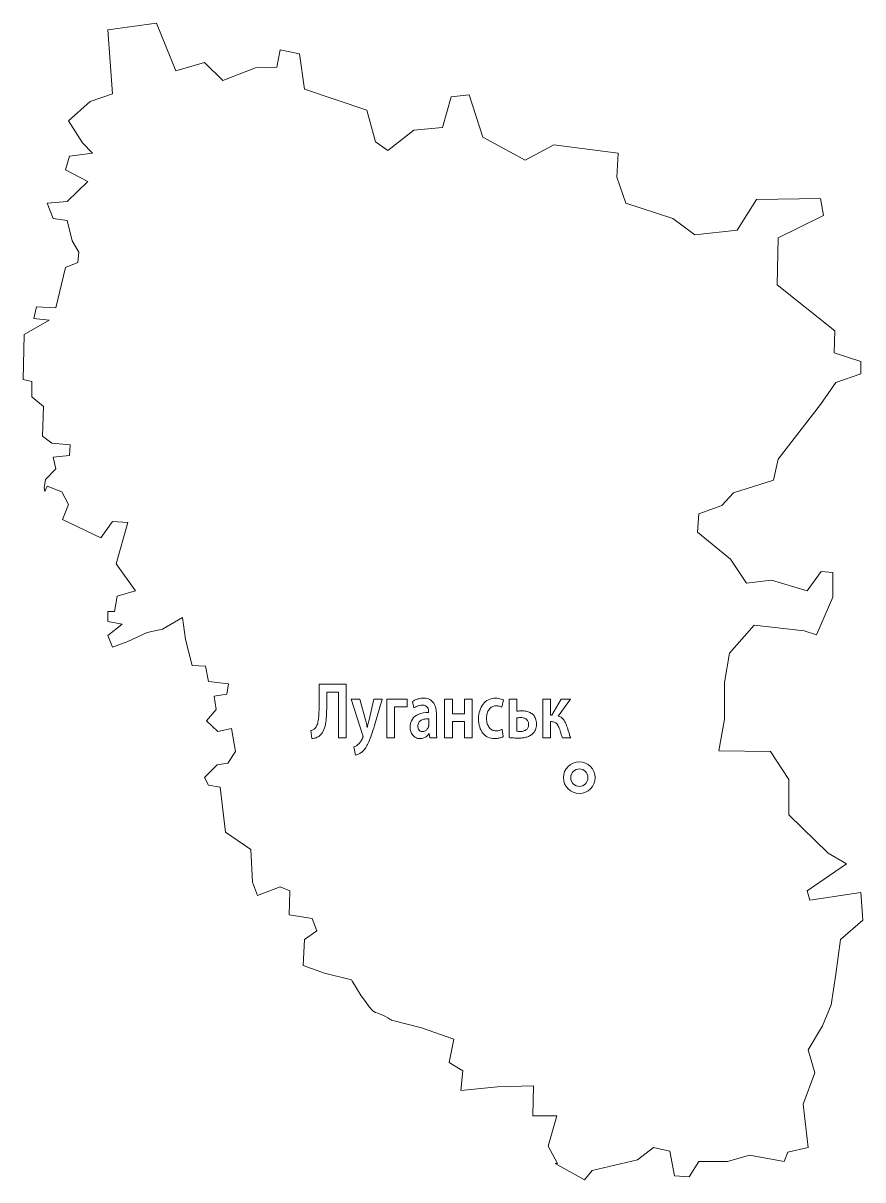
# Model space of a CAD drawing. Header units: millimetres. Extents: x -411 to 410, y -37 to 395.
# Drawn here: x 211.4 to 270.2, y 178.7 to 259.8 of the extents above; entities that cross this region are included whole.
import ezdxf

# ---------------------------------------------------------------- set-up
doc = ezdxf.new("R2010")
doc.units = ezdxf.units.MM
doc.header["$MEASUREMENT"] = 0
doc.layers.add('layer 1', color=7, linetype='Continuous')

msp = doc.modelspace()

# ---------------------------------------------------------------- linework, layer by layer
at = {"layer": 'layer 1', "color": 9, "lineweight": 20}
msp.add_open_spline([(214.5352, 252.9601), (214.5352, 252.9601), (215.5322, 251.427), (215.5322, 251.427), (215.5322, 251.427), (215.5322, 251.427), (216.2216, 250.686), (216.2216, 250.686), (216.2216, 250.686), (216.2216, 250.686), (214.612, 250.4813), (214.612, 250.4813), (214.612, 250.4813), (214.612, 250.4813), (214.3312, 249.5355), (214.3312, 249.5355), (214.3312, 249.5355), (214.3312, 249.5355), (215.8898, 248.719), (215.8898, 248.719), (215.8898, 248.719), (215.8898, 248.719), (214.4587, 247.3134), (214.4587, 247.3134), (214.4587, 247.3134), (214.4587, 247.3134), (213.0545, 247.1854), (213.0545, 247.1854), (213.0545, 247.1854), (213.0545, 247.1854), (213.4627, 246.1123), (213.4627, 246.1123), (213.4627, 246.1123), (213.4627, 246.1123), (214.4587, 245.9848), (214.4587, 245.9848), (214.4587, 245.9848), (214.4587, 245.9848), (214.7901, 244.5537), (214.7901, 244.5537), (214.7901, 244.5537), (214.7901, 244.5537), (215.2776, 243.7622), (215.2776, 243.7622), (215.2776, 243.7622), (215.2776, 243.7622), (215.2001, 243.0219), (215.2001, 243.0219), (215.2001, 243.0219), (215.2001, 243.0219), (214.3312, 242.6889), (214.3312, 242.6889), (214.3312, 242.6889), (214.3312, 242.6889), (213.667, 239.853), (213.667, 239.853), (213.667, 239.853), (213.667, 239.853), (212.3141, 239.9294), (212.3141, 239.9294), (212.3141, 239.9294), (212.3141, 239.9294), (212.1095, 239.1122), (212.1095, 239.1122), (212.1095, 239.1122), (212.1095, 239.1122), (213.1816, 238.9843), (213.1816, 238.9843), (213.1816, 238.9843), (213.1816, 238.9843), (211.4439, 237.9879), (211.4439, 237.9879), (211.4439, 237.9879), (211.4439, 237.9879), (211.3674, 234.8201), (211.3674, 234.8201), (211.3674, 234.8201), (211.3674, 234.8201), (211.9803, 234.6921), (211.9803, 234.6921), (211.9803, 234.6921), (211.9803, 234.6921), (211.9803, 233.6195), (211.9803, 233.6195), (211.9803, 233.6195), (211.9803, 233.6195), (212.7988, 232.9296), (212.7988, 232.9296), (212.7988, 232.9296), (212.7988, 232.9296), (212.7213, 230.8605), (212.7213, 230.8605), (212.7213, 230.8605), (212.7213, 230.8605), (213.3859, 230.3746), (213.3859, 230.3746), (213.3859, 230.3746), (213.3859, 230.3746), (214.663, 230.2462), (214.663, 230.2462), (214.663, 230.2462), (214.663, 230.2462), (214.612, 229.5066), (214.612, 229.5066), (214.612, 229.5066), (214.612, 229.5066), (213.4627, 229.3782), (213.4627, 229.3782), (213.4627, 229.3782), (213.4627, 229.3782), (213.667, 228.5605), (213.667, 228.5605), (213.667, 228.5605), (213.667, 228.5605), (212.9266, 227.8195), (212.9266, 227.8195), (212.9266, 227.8195), (212.9266, 227.8195), (212.8491, 227.2321), (212.8491, 227.2321), (212.8491, 227.2321), (212.8491, 227.2321), (212.875, 226.977), (212.875, 226.977), (212.875, 226.977), (212.875, 226.977), (213.0545, 227.3601), (213.0545, 227.3601), (213.0545, 227.3601), (213.0545, 227.3601), (214.0763, 226.9515), (214.0763, 226.9515), (214.0763, 226.9515), (214.0763, 226.9515), (214.5352, 226.0827), (214.5352, 226.0827), (214.5352, 226.0827), (214.5352, 226.0827), (214.1259, 225.0098), (214.1259, 225.0098), (214.1259, 225.0098), (214.1259, 225.0098), (216.8086, 223.7315), (216.8086, 223.7315), (216.8086, 223.7315), (216.8086, 223.7315), (217.6275, 224.8819), (217.6275, 224.8819), (217.6275, 224.8819), (217.6275, 224.8819), (218.7, 224.8054), (218.7, 224.8054), (218.7, 224.8054), (218.7, 224.8054), (217.8824, 221.9187), (217.8824, 221.9187), (217.8824, 221.9187), (217.8824, 221.9187), (219.237, 220.027), (219.237, 220.027), (219.237, 220.027), (219.237, 220.027), (217.9599, 219.6439), (217.9599, 219.6439), (217.9599, 219.6439), (217.9599, 219.6439), (217.7546, 218.5708), (217.7546, 218.5708), (217.7546, 218.5708), (217.7546, 218.5708), (217.294, 218.5708), (217.294, 218.5708), (217.294, 218.5708), (217.294, 218.5708), (217.294, 217.8809), (217.294, 217.8809), (217.294, 217.8809), (217.294, 217.8809), (218.2914, 217.6771), (218.2914, 217.6771), (218.2914, 217.6771), (218.2914, 217.6771), (217.294, 216.8853), (217.294, 216.8853), (217.294, 216.8853), (217.294, 216.8853), (217.6275, 216.0674), (217.6275, 216.0674), (217.6275, 216.0674), (217.6275, 216.0674), (218.7, 216.4762), (218.7, 216.4762), (218.7, 216.4762), (218.7, 216.4762), (220.0532, 217.0896), (220.0532, 217.0896), (220.0532, 217.0896), (220.0532, 217.0896), (221.126, 217.345), (221.126, 217.345), (221.126, 217.345), (221.126, 217.345), (222.5326, 218.1627), (222.5326, 218.1627), (222.5326, 218.1627), (222.5326, 218.1627), (222.7366, 216.6038), (222.7366, 216.6038), (222.7366, 216.6038), (222.7366, 216.6038), (223.1961, 214.7898), (223.1961, 214.7898), (223.1961, 214.7898), (223.1961, 214.7898), (224.1422, 214.7392), (224.1422, 214.7392), (224.1422, 214.7392), (224.1422, 214.7392), (224.3461, 213.6657), (224.3461, 213.6657), (224.3461, 213.6657), (224.3461, 213.6657), (225.7507, 213.5127), (225.7507, 213.5127), (225.7507, 213.5127), (225.7507, 213.5127), (225.6232, 212.7712), (225.6232, 212.7712), (225.6232, 212.7712), (225.6232, 212.7712), (224.7554, 212.6433), (224.7554, 212.6433), (224.7554, 212.6433), (224.7554, 212.6433), (224.8832, 211.6989), (224.8832, 211.6989), (224.8832, 211.6989), (224.8832, 211.6989), (224.22, 210.9061), (224.22, 210.9061), (224.22, 210.9061), (224.22, 210.9061), (225.0124, 210.1656), (225.0124, 210.1656), (225.0124, 210.1656), (225.0124, 210.1656), (225.9553, 210.3699), (225.9553, 210.3699), (225.9553, 210.3699), (225.9553, 210.3699), (226.2368, 208.7607), (226.2368, 208.7607), (226.2368, 208.7607), (226.2368, 208.7607), (225.7004, 207.943), (225.7004, 207.943), (225.7004, 207.943), (225.7004, 207.943), (224.959, 207.8152), (224.959, 207.8152), (224.959, 207.8152), (224.959, 207.8152), (224.0654, 206.9469), (224.0654, 206.9469), (224.0654, 206.9469), (224.0654, 206.9469), (224.3461, 206.4105), (224.3461, 206.4105), (224.3461, 206.4105), (224.3461, 206.4105), (225.1643, 206.2565), (225.1643, 206.2565), (225.1643, 206.2565), (225.1643, 206.2565), (225.5467, 203.1144), (225.5467, 203.1144), (225.5467, 203.1144), (225.5467, 203.1144), (227.3093, 201.8879), (227.3093, 201.8879), (227.3093, 201.8879), (227.3093, 201.8879), (227.4381, 199.6147), (227.4381, 199.6147), (227.4381, 199.6147), (227.4381, 199.6147), (227.7702, 198.6692), (227.7702, 198.6692), (227.7702, 198.6692), (227.7702, 198.6692), (229.3791, 199.2824), (229.3791, 199.2824), (229.3791, 199.2824), (229.3791, 199.2824), (230.0426, 198.9999), (230.0426, 198.9999), (230.0426, 198.9999), (230.0426, 198.9999), (229.9926, 197.3151), (229.9926, 197.3151), (229.9926, 197.3151), (229.9926, 197.3151), (231.6015, 197.0593), (231.6015, 197.0593), (231.6015, 197.0593), (231.6015, 197.0593), (231.9336, 196.1908), (231.9336, 196.1908), (231.9336, 196.1908), (231.9336, 196.1908), (231.0654, 195.5768), (231.0654, 195.5768), (231.0654, 195.5768), (231.0654, 195.5768), (230.9886, 193.764), (230.9886, 193.764), (230.9886, 193.764), (230.9886, 193.764), (232.47, 193.2264), (232.47, 193.2264), (232.47, 193.2264), (232.47, 193.2264), (234.3621, 192.7662), (234.3621, 192.7662), (234.3621, 192.7662), (234.3621, 192.7662), (235.6381, 190.5448), (236.0481, 190.4683), (236.0481, 190.4683), (236.4301, 190.4163), (237.1715, 189.9314), (237.1715, 189.9314), (237.1715, 189.9314), (237.1715, 189.9314), (239.2661, 189.395), (239.2661, 189.395), (239.2661, 189.395), (239.2661, 189.395), (241.5406, 188.603), (241.5406, 188.603), (241.5406, 188.603), (241.5406, 188.603), (241.2088, 186.9676), (241.2088, 186.9676), (241.2088, 186.9676), (241.2088, 186.9676), (242.1535, 186.3792), (242.1535, 186.3792), (242.1535, 186.3792), (242.1535, 186.3792), (242.0267, 185.0008), (242.0267, 185.0008), (242.0267, 185.0008), (242.0267, 185.0008), (244.5798, 185.2558), (244.5798, 185.2558), (244.5798, 185.2558), (244.5798, 185.2558), (247.1106, 185.3326), (247.1106, 185.3326), (247.1106, 185.3326), (247.1106, 185.3326), (247.0579, 183.2377), (247.0579, 183.2377), (247.0579, 183.2377), (247.0579, 183.2377), (248.7446, 183.2377), (248.7446, 183.2377), (248.7446, 183.2377), (248.7446, 183.2377), (248.1314, 181.0914), (248.1314, 181.0914), (248.1314, 181.0914), (248.1314, 181.0914), (248.7963, 179.8907), (248.7963, 179.8907), (248.7963, 179.8907), (248.7963, 179.8907), (248.6186, 179.8907), (248.6186, 179.8907), (248.6186, 179.8907), (248.6186, 179.8907), (248.9999, 179.6861), (248.9999, 179.6861), (248.9999, 179.6861), (248.9999, 179.6861), (250.688, 178.7397), (250.688, 178.7397), (250.688, 178.7397), (250.688, 178.7397), (251.2234, 179.406), (251.2234, 179.406), (251.2234, 179.406), (251.2234, 179.406), (254.3922, 180.1467), (254.3922, 180.1467), (254.3922, 180.1467), (254.3922, 180.1467), (255.5156, 181.0149), (255.5156, 181.0149), (255.5156, 181.0149), (255.5156, 181.0149), (256.6649, 180.7589), (256.6649, 180.7589), (256.6649, 180.7589), (256.6649, 180.7589), (256.998, 179.0215), (256.998, 179.0215), (256.998, 179.0215), (256.998, 179.0215), (258.0192, 178.9454), (258.0192, 178.9454), (258.0192, 178.9454), (258.0192, 178.9454), (258.6834, 180.0182), (258.6834, 180.0182), (258.6834, 180.0182), (258.6834, 180.0182), (260.7022, 180.0182), (260.7022, 180.0182), (260.7022, 180.0182), (260.7022, 180.0182), (262.2359, 180.4775), (262.2359, 180.4775), (262.2359, 180.4775), (262.2359, 180.4775), (264.6616, 180.0182), (264.6616, 180.0182), (264.6616, 180.0182), (264.6616, 180.0182), (264.9183, 180.6824), (264.9183, 180.6824), (264.9183, 180.6824), (264.9183, 180.6824), (266.3484, 181.0149), (266.3484, 181.0149), (266.3484, 181.0149), (266.3484, 181.0149), (265.9904, 184.0552), (265.9904, 184.0552), (265.9904, 184.0552), (265.9904, 184.0552), (266.8097, 186.2514), (266.8097, 186.2514), (266.8097, 186.2514), (266.8097, 186.2514), (266.3484, 187.8626), (266.3484, 187.8626), (266.3484, 187.8626), (266.3484, 187.8626), (267.3447, 189.5231), (267.3447, 189.5231), (267.3447, 189.5231), (267.3447, 189.5231), (267.9579, 191.0038), (267.9579, 191.0038), (267.9579, 191.0038), (267.9579, 191.0038), (268.29, 193.1503), (268.29, 193.1503), (268.29, 193.1503), (268.29, 193.1503), (268.6208, 195.5768), (268.6208, 195.5768), (268.6208, 195.5768), (268.6208, 195.5768), (270.1807, 196.9316), (270.1807, 196.9316), (270.1807, 196.9316), (270.1807, 196.9316), (270.0278, 198.8731), (270.0278, 198.8731), (270.0278, 198.8731), (270.0278, 198.8731), (266.4765, 198.3366), (266.4765, 198.3366), (266.4765, 198.3366), (266.4765, 198.3366), (266.2716, 198.9999), (266.2716, 198.9999), (266.2716, 198.9999), (266.2716, 198.9999), (269.0311, 200.8913), (269.0311, 200.8913), (269.0311, 200.8913), (269.0311, 200.8913), (267.7533, 201.6323), (267.7533, 201.6323), (267.7533, 201.6323), (267.7533, 201.6323), (264.9938, 204.315), (264.9938, 204.315), (264.9938, 204.315), (264.9938, 204.315), (264.9938, 206.7932), (264.9938, 206.7932), (264.9938, 206.7932), (264.9938, 206.7932), (263.7167, 208.7607), (263.7167, 208.7607), (263.7167, 208.7607), (263.7167, 208.7607), (260.0897, 208.8122), (260.0897, 208.8122), (260.0897, 208.8122), (260.0897, 208.8122), (260.4979, 211.0339), (260.4979, 211.0339), (260.4979, 211.0339), (260.4979, 211.0339), (260.4979, 213.5892), (260.4979, 213.5892), (260.4979, 213.5892), (260.4979, 213.5892), (260.83, 215.6585), (260.83, 215.6585), (260.83, 215.6585), (260.83, 215.6585), (262.567, 217.6258), (262.567, 217.6258), (262.567, 217.6258), (262.567, 217.6258), (266.0676, 217.2174), (266.0676, 217.2174), (266.0676, 217.2174), (266.0676, 217.2174), (266.9358, 216.9363), (266.9358, 216.9363), (266.9358, 216.9363), (266.9358, 216.9363), (268.0847, 219.5678), (268.0847, 219.5678), (268.0847, 219.5678), (268.0847, 219.5678), (268.0847, 221.305), (268.0847, 221.305), (268.0847, 221.305), (268.0847, 221.305), (267.2679, 221.3811), (267.2679, 221.3811), (267.2679, 221.3811), (267.2679, 221.3811), (266.2716, 220.027), (266.2716, 220.027), (266.2716, 220.027), (266.2716, 220.027), (263.7928, 220.7682), (263.7928, 220.7682), (263.7928, 220.7682), (263.7928, 220.7682), (262.03, 220.5636), (262.03, 220.5636), (262.03, 220.5636), (262.03, 220.5636), (260.9055, 222.2502), (260.9055, 222.2502), (260.9055, 222.2502), (260.9055, 222.2502), (258.6066, 224.1403), (258.6066, 224.1403), (258.6066, 224.1403), (258.6066, 224.1403), (258.6834, 225.4179), (258.6834, 225.4179), (258.6834, 225.4179), (258.6834, 225.4179), (260.2936, 226.0064), (260.2936, 226.0064), (260.2936, 226.0064), (260.2936, 226.0064), (261.1118, 226.9), (261.1118, 226.9), (261.1118, 226.9), (261.1118, 226.9), (263.9199, 227.769), (263.9199, 227.769), (263.9199, 227.769), (263.9199, 227.769), (264.2513, 229.2509), (264.2513, 229.2509), (264.2513, 229.2509), (264.2513, 229.2509), (267.2176, 233.0831), (267.2176, 233.0831), (267.2176, 233.0831), (267.2176, 233.0831), (268.29, 234.6157), (268.29, 234.6157), (268.29, 234.6157), (268.29, 234.6157), (270.0278, 235.2289), (270.0278, 235.2289), (270.0278, 235.2289), (270.0278, 235.2289), (270.0278, 236.0972), (270.0278, 236.0972), (270.0278, 236.0972), (270.0278, 236.0972), (268.1612, 236.7108), (268.1612, 236.7108), (268.1612, 236.7108), (268.1612, 236.7108), (268.2132, 238.2438), (268.2132, 238.2438), (268.2132, 238.2438), (268.2132, 238.2438), (264.1766, 241.4628), (264.1766, 241.4628), (264.1766, 241.4628), (264.1766, 241.4628), (264.2513, 244.759), (264.2513, 244.759), (264.2513, 244.759), (264.2513, 244.759), (267.4215, 246.3171), (267.4215, 246.3171), (267.4215, 246.3171), (267.4215, 246.3171), (267.2176, 247.518), (267.2176, 247.518), (267.2176, 247.518), (267.2176, 247.518), (262.7203, 247.4417), (262.7203, 247.4417), (262.7203, 247.4417), (262.7203, 247.4417), (261.3668, 245.2949), (261.3668, 245.2949), (261.3668, 245.2949), (261.3668, 245.2949), (258.4029, 244.9632), (258.4029, 244.9632), (258.4029, 244.9632), (258.4029, 244.9632), (256.8699, 246.1123), (256.8699, 246.1123), (256.8699, 246.1123), (256.8699, 246.1123), (253.5729, 247.1854), (253.5729, 247.1854), (253.5729, 247.1854), (253.5729, 247.1854), (252.9597, 249.0001), (252.9597, 249.0001), (252.9597, 249.0001), (252.9597, 249.0001), (253.0372, 250.686), (253.0372, 250.686), (253.0372, 250.686), (253.0372, 250.686), (248.54, 251.2734), (248.54, 251.2734), (248.54, 251.2734), (248.54, 251.2734), (246.5226, 250.2006), (246.5226, 250.2006), (246.5226, 250.2006), (246.5226, 250.2006), (243.558, 251.8101), (243.558, 251.8101), (243.558, 251.8101), (243.558, 251.8101), (242.6134, 254.7739), (242.6134, 254.7739), (242.6134, 254.7739), (242.6134, 254.7739), (241.3373, 254.6464), (241.3373, 254.6464), (241.3373, 254.6464), (241.3373, 254.6464), (240.7479, 252.4998), (240.7479, 252.4998), (240.7479, 252.4998), (240.7479, 252.4998), (238.7294, 252.2957), (238.7294, 252.2957), (238.7294, 252.2957), (238.7294, 252.2957), (236.9162, 250.8901), (236.9162, 250.8901), (236.9162, 250.8901), (236.9162, 250.8901), (236.0481, 251.4777), (236.0481, 251.4777), (236.0481, 251.4777), (236.0481, 251.4777), (235.4355, 253.7013), (235.4355, 253.7013), (235.4355, 253.7013), (235.4355, 253.7013), (231.0654, 255.182), (231.0654, 255.182), (231.0654, 255.182), (231.0654, 255.182), (230.7323, 257.6611), (230.7323, 257.6611), (230.7323, 257.6611), (230.7323, 257.6611), (229.3791, 257.9419), (229.3791, 257.9419), (229.3791, 257.9419), (229.3791, 257.9419), (229.1251, 256.7159), (229.1251, 256.7159), (229.1251, 256.7159), (229.1251, 256.7159), (227.6424, 256.6648), (227.6424, 256.6648), (227.6424, 256.6648), (227.6424, 256.6648), (225.3435, 255.7954), (225.3435, 255.7954), (225.3435, 255.7954), (225.3435, 255.7954), (224.0654, 257.0475), (224.0654, 257.0475), (224.0654, 257.0475), (224.0654, 257.0475), (222.0727, 256.46), (222.0727, 256.46), (222.0727, 256.46), (222.0727, 256.46), (220.7181, 259.8067), (220.7181, 259.8067), (220.7181, 259.8067), (220.7181, 259.8067), (217.294, 259.3468), (217.294, 259.3468), (217.294, 259.3468), (217.294, 259.3468), (217.6275, 254.8499), (217.6275, 254.8499), (217.6275, 254.8499), (217.6275, 254.8499), (216.0682, 254.3137), (216.0682, 254.3137), (216.0682, 254.3137), (216.0682, 254.3137), (214.5352, 252.9601), (214.5352, 252.9601)], degree=3, knots=[0, 0, 0, 0, 0.0053763, 0.0053763, 0.0053763, 0.0053763, 0.0107527, 0.0107527, 0.0107527, 0.0107527, 0.016129, 0.016129, 0.016129, 0.016129, 0.0215054, 0.0215054, 0.0215054, 0.0215054, 0.0268817, 0.0268817, 0.0268817, 0.0268817, 0.0322581, 0.0322581, 0.0322581, 0.0322581, 0.0376344, 0.0376344, 0.0376344, 0.0376344, 0.0430108, 0.0430108, 0.0430108, 0.0430108, 0.0483871, 0.0483871, 0.0483871, 0.0483871, 0.0537634, 0.0537634, 0.0537634, 0.0537634, 0.0591398, 0.0591398, 0.0591398, 0.0591398, 0.0645161, 0.0645161, 0.0645161, 0.0645161, 0.0698925, 0.0698925, 0.0698925, 0.0698925, 0.0752688, 0.0752688, 0.0752688, 0.0752688, 0.0806452, 0.0806452, 0.0806452, 0.0806452, 0.0860215, 0.0860215, 0.0860215, 0.0860215, 0.0913978, 0.0913978, 0.0913978, 0.0913978, 0.0967742, 0.0967742, 0.0967742, 0.0967742, 0.1021505, 0.1021505, 0.1021505, 0.1021505, 0.1075269, 0.1075269, 0.1075269, 0.1075269, 0.1129032, 0.1129032, 0.1129032, 0.1129032, 0.1182796, 0.1182796, 0.1182796, 0.1182796, 0.1236559, 0.1236559, 0.1236559, 0.1236559, 0.1290323, 0.1290323, 0.1290323, 0.1290323, 0.1344086, 0.1344086, 0.1344086, 0.1344086, 0.1397849, 0.1397849, 0.1397849, 0.1397849, 0.1451613, 0.1451613, 0.1451613, 0.1451613, 0.1505376, 0.1505376, 0.1505376, 0.1505376, 0.155914, 0.155914, 0.155914, 0.155914, 0.1612903, 0.1612903, 0.1612903, 0.1612903, 0.1666667, 0.1666667, 0.1666667, 0.1666667, 0.172043, 0.172043, 0.172043, 0.172043, 0.1774194, 0.1774194, 0.1774194, 0.1774194, 0.1827957, 0.1827957, 0.1827957, 0.1827957, 0.188172, 0.188172, 0.188172, 0.188172, 0.1935484, 0.1935484, 0.1935484, 0.1935484, 0.1989247, 0.1989247, 0.1989247, 0.1989247, 0.2043011, 0.2043011, 0.2043011, 0.2043011, 0.2096774, 0.2096774, 0.2096774, 0.2096774, 0.2150538, 0.2150538, 0.2150538, 0.2150538, 0.2204301, 0.2204301, 0.2204301, 0.2204301, 0.2258065, 0.2258065, 0.2258065, 0.2258065, 0.2311828, 0.2311828, 0.2311828, 0.2311828, 0.2365591, 0.2365591, 0.2365591, 0.2365591, 0.2419355, 0.2419355, 0.2419355, 0.2419355, 0.2473118, 0.2473118, 0.2473118, 0.2473118, 0.2526882, 0.2526882, 0.2526882, 0.2526882, 0.2580645, 0.2580645, 0.2580645, 0.2580645, 0.2634409, 0.2634409, 0.2634409, 0.2634409, 0.2688172, 0.2688172, 0.2688172, 0.2688172, 0.2741935, 0.2741935, 0.2741935, 0.2741935, 0.2795699, 0.2795699, 0.2795699, 0.2795699, 0.2849462, 0.2849462, 0.2849462, 0.2849462, 0.2903226, 0.2903226, 0.2903226, 0.2903226, 0.2956989, 0.2956989, 0.2956989, 0.2956989, 0.3010753, 0.3010753, 0.3010753, 0.3010753, 0.3064516, 0.3064516, 0.3064516, 0.3064516, 0.311828, 0.311828, 0.311828, 0.311828, 0.3172043, 0.3172043, 0.3172043, 0.3172043, 0.3225806, 0.3225806, 0.3225806, 0.3225806, 0.327957, 0.327957, 0.327957, 0.327957, 0.3333333, 0.3333333, 0.3333333, 0.3333333, 0.3387097, 0.3387097, 0.3387097, 0.3387097, 0.344086, 0.344086, 0.344086, 0.344086, 0.3494624, 0.3494624, 0.3494624, 0.3494624, 0.3548387, 0.3548387, 0.3548387, 0.3548387, 0.3602151, 0.3602151, 0.3602151, 0.3602151, 0.3655914, 0.3655914, 0.3655914, 0.3655914, 0.3709677, 0.3709677, 0.3709677, 0.3709677, 0.3763441, 0.3763441, 0.3763441, 0.3763441, 0.3817204, 0.3817204, 0.3817204, 0.3817204, 0.3870968, 0.3870968, 0.3870968, 0.3870968, 0.3924731, 0.3924731, 0.3924731, 0.3924731, 0.3978495, 0.3978495, 0.3978495, 0.3978495, 0.4032258, 0.4032258, 0.4032258, 0.4032258, 0.4086022, 0.4086022, 0.4086022, 0.4086022, 0.4139785, 0.4139785, 0.4139785, 0.4139785, 0.4193548, 0.4193548, 0.4193548, 0.4193548, 0.4247312, 0.4247312, 0.4247312, 0.4247312, 0.4301075, 0.4301075, 0.4301075, 0.4301075, 0.4354839, 0.4354839, 0.4354839, 0.4354839, 0.4408602, 0.4408602, 0.4408602, 0.4408602, 0.4462366, 0.4462366, 0.4462366, 0.4462366, 0.4516129, 0.4516129, 0.4516129, 0.4516129, 0.4569892, 0.4569892, 0.4569892, 0.4569892, 0.4623656, 0.4623656, 0.4623656, 0.4623656, 0.4677419, 0.4677419, 0.4677419, 0.4677419, 0.4731183, 0.4731183, 0.4731183, 0.4731183, 0.4784946, 0.4784946, 0.4784946, 0.4784946, 0.483871, 0.483871, 0.483871, 0.483871, 0.4892473, 0.4892473, 0.4892473, 0.4892473, 0.4946237, 0.4946237, 0.4946237, 0.4946237, 0.5, 0.5, 0.5, 0.5, 0.5053763, 0.5053763, 0.5053763, 0.5053763, 0.5107527, 0.5107527, 0.5107527, 0.5107527, 0.516129, 0.516129, 0.516129, 0.516129, 0.5215054, 0.5215054, 0.5215054, 0.5215054, 0.5268817, 0.5268817, 0.5268817, 0.5268817, 0.5322581, 0.5322581, 0.5322581, 0.5322581, 0.5376344, 0.5376344, 0.5376344, 0.5376344, 0.5430108, 0.5430108, 0.5430108, 0.5430108, 0.5483871, 0.5483871, 0.5483871, 0.5483871, 0.5537634, 0.5537634, 0.5537634, 0.5537634, 0.5591398, 0.5591398, 0.5591398, 0.5591398, 0.5645161, 0.5645161, 0.5645161, 0.5645161, 0.5698925, 0.5698925, 0.5698925, 0.5698925, 0.5752688, 0.5752688, 0.5752688, 0.5752688, 0.5806452, 0.5806452, 0.5806452, 0.5806452, 0.5860215, 0.5860215, 0.5860215, 0.5860215, 0.5913978, 0.5913978, 0.5913978, 0.5913978, 0.5967742, 0.5967742, 0.5967742, 0.5967742, 0.6021505, 0.6021505, 0.6021505, 0.6021505, 0.6075269, 0.6075269, 0.6075269, 0.6075269, 0.6129032, 0.6129032, 0.6129032, 0.6129032, 0.6182796, 0.6182796, 0.6182796, 0.6182796, 0.6236559, 0.6236559, 0.6236559, 0.6236559, 0.6290323, 0.6290323, 0.6290323, 0.6290323, 0.6344086, 0.6344086, 0.6344086, 0.6344086, 0.6397849, 0.6397849, 0.6397849, 0.6397849, 0.6451613, 0.6451613, 0.6451613, 0.6451613, 0.6505376, 0.6505376, 0.6505376, 0.6505376, 0.655914, 0.655914, 0.655914, 0.655914, 0.6612903, 0.6612903, 0.6612903, 0.6612903, 0.6666667, 0.6666667, 0.6666667, 0.6666667, 0.672043, 0.672043, 0.672043, 0.672043, 0.6774194, 0.6774194, 0.6774194, 0.6774194, 0.6827957, 0.6827957, 0.6827957, 0.6827957, 0.688172, 0.688172, 0.688172, 0.688172, 0.6935484, 0.6935484, 0.6935484, 0.6935484, 0.6989247, 0.6989247, 0.6989247, 0.6989247, 0.7043011, 0.7043011, 0.7043011, 0.7043011, 0.7096774, 0.7096774, 0.7096774, 0.7096774, 0.7150538, 0.7150538, 0.7150538, 0.7150538, 0.7204301, 0.7204301, 0.7204301, 0.7204301, 0.7258065, 0.7258065, 0.7258065, 0.7258065, 0.7311828, 0.7311828, 0.7311828, 0.7311828, 0.7365591, 0.7365591, 0.7365591, 0.7365591, 0.7419355, 0.7419355, 0.7419355, 0.7419355, 0.7473118, 0.7473118, 0.7473118, 0.7473118, 0.7526882, 0.7526882, 0.7526882, 0.7526882, 0.7580645, 0.7580645, 0.7580645, 0.7580645, 0.7634409, 0.7634409, 0.7634409, 0.7634409, 0.7688172, 0.7688172, 0.7688172, 0.7688172, 0.7741935, 0.7741935, 0.7741935, 0.7741935, 0.7795699, 0.7795699, 0.7795699, 0.7795699, 0.7849462, 0.7849462, 0.7849462, 0.7849462, 0.7903226, 0.7903226, 0.7903226, 0.7903226, 0.7956989, 0.7956989, 0.7956989, 0.7956989, 0.8010753, 0.8010753, 0.8010753, 0.8010753, 0.8064516, 0.8064516, 0.8064516, 0.8064516, 0.811828, 0.811828, 0.811828, 0.811828, 0.8172043, 0.8172043, 0.8172043, 0.8172043, 0.8225806, 0.8225806, 0.8225806, 0.8225806, 0.827957, 0.827957, 0.827957, 0.827957, 0.8333333, 0.8333333, 0.8333333, 0.8333333, 0.8387097, 0.8387097, 0.8387097, 0.8387097, 0.844086, 0.844086, 0.844086, 0.844086, 0.8494624, 0.8494624, 0.8494624, 0.8494624, 0.8548387, 0.8548387, 0.8548387, 0.8548387, 0.8602151, 0.8602151, 0.8602151, 0.8602151, 0.8655914, 0.8655914, 0.8655914, 0.8655914, 0.8709677, 0.8709677, 0.8709677, 0.8709677, 0.8763441, 0.8763441, 0.8763441, 0.8763441, 0.8817204, 0.8817204, 0.8817204, 0.8817204, 0.8870968, 0.8870968, 0.8870968, 0.8870968, 0.8924731, 0.8924731, 0.8924731, 0.8924731, 0.8978495, 0.8978495, 0.8978495, 0.8978495, 0.9032258, 0.9032258, 0.9032258, 0.9032258, 0.9086022, 0.9086022, 0.9086022, 0.9086022, 0.9139785, 0.9139785, 0.9139785, 0.9139785, 0.9193548, 0.9193548, 0.9193548, 0.9193548, 0.9247312, 0.9247312, 0.9247312, 0.9247312, 0.9301075, 0.9301075, 0.9301075, 0.9301075, 0.9354839, 0.9354839, 0.9354839, 0.9354839, 0.9408602, 0.9408602, 0.9408602, 0.9408602, 0.9462366, 0.9462366, 0.9462366, 0.9462366, 0.9516129, 0.9516129, 0.9516129, 0.9516129, 0.9569892, 0.9569892, 0.9569892, 0.9569892, 0.9623656, 0.9623656, 0.9623656, 0.9623656, 0.9677419, 0.9677419, 0.9677419, 0.9677419, 0.9731183, 0.9731183, 0.9731183, 0.9731183, 0.9784946, 0.9784946, 0.9784946, 0.9784946, 0.983871, 0.983871, 0.983871, 0.983871, 0.9892473, 0.9892473, 0.9892473, 0.9892473, 1, 1, 1, 1], dxfattribs=at)
at = {"layer": 'layer 1', "color": 250, "lineweight": 20}
for points, knots in [([(232.0926, 213.4773), (232.0926, 213.4773), (232.0926, 211.8619), (232.0926, 211.8619), (232.0926, 211.8619), (232.0934, 211.7162), (232.0906, 211.5723), (232.0836, 211.4302), (232.0836, 211.4302), (232.0776, 211.2873), (232.0658, 211.1526), (232.0487, 211.0245), (232.0487, 211.0245), (232.0316, 210.8964), (232.0063, 210.7813), (231.9744, 210.6782), (231.9744, 210.6782), (231.9418, 210.5761), (231.8994, 210.4916), (231.8474, 210.4248), (231.8474, 210.4248), (231.811, 210.3765), (231.7642, 210.3338), (231.7078, 210.2976), (231.7078, 210.2976), (231.6506, 210.2604), (231.5874, 210.2363), (231.5176, 210.2242), (231.5176, 210.2242), (231.5176, 210.2242), (231.589, 209.6728), (231.589, 209.6728), (231.589, 209.6728), (231.6944, 209.6748), (231.7932, 209.6923), (231.8846, 209.7266), (231.8846, 209.7266), (231.9766, 209.761), (232.0561, 209.8018), (232.1237, 209.851), (232.1237, 209.851), (232.2322, 209.9383), (232.3198, 210.0525), (232.3866, 210.1927), (232.3866, 210.1927), (232.4534, 210.3329), (232.5047, 210.4935), (232.5396, 210.6745), (232.5396, 210.6745), (232.5738, 210.8555), (232.5975, 211.0514), (232.6102, 211.2603), (232.6102, 211.2603), (232.6221, 211.4692), (232.628, 211.6874), (232.6273, 211.9121), (232.6273, 211.9121), (232.6273, 211.9121), (232.6273, 212.9147), (232.6273, 212.9147), (232.6273, 212.9147), (232.6273, 212.9147), (233.4472, 212.9147), (233.4472, 212.9147), (233.4472, 212.9147), (233.4472, 212.9147), (233.4472, 209.7229), (233.4472, 209.7229), (233.4472, 209.7229), (233.4472, 209.7229), (233.9954, 209.7229), (233.9954, 209.7229), (233.9954, 209.7229), (233.9954, 209.7229), (233.9954, 213.4773), (233.9954, 213.4773), (233.9954, 213.4773), (233.9954, 213.4773), (232.0925, 213.4773), (232.0925, 213.4773), (232.0925, 213.4773), (232.0925, 213.4773), (232.0926, 213.4773), (232.0926, 213.4773)], [0, 0, 0, 0, 0.0454545, 0.0454545, 0.0454545, 0.0454545, 0.0909091, 0.0909091, 0.0909091, 0.0909091, 0.1363636, 0.1363636, 0.1363636, 0.1363636, 0.1818182, 0.1818182, 0.1818182, 0.1818182, 0.2272727, 0.2272727, 0.2272727, 0.2272727, 0.2727273, 0.2727273, 0.2727273, 0.2727273, 0.3181818, 0.3181818, 0.3181818, 0.3181818, 0.3636364, 0.3636364, 0.3636364, 0.3636364, 0.4090909, 0.4090909, 0.4090909, 0.4090909, 0.4545455, 0.4545455, 0.4545455, 0.4545455, 0.5, 0.5, 0.5, 0.5, 0.5454545, 0.5454545, 0.5454545, 0.5454545, 0.5909091, 0.5909091, 0.5909091, 0.5909091, 0.6363636, 0.6363636, 0.6363636, 0.6363636, 0.6818182, 0.6818182, 0.6818182, 0.6818182, 0.7272727, 0.7272727, 0.7272727, 0.7272727, 0.7727273, 0.7727273, 0.7727273, 0.7727273, 0.8181818, 0.8181818, 0.8181818, 0.8181818, 0.8636364, 0.8636364, 0.8636364, 0.8636364, 0.9090909, 0.9090909, 0.9090909, 0.9090909, 1, 1, 1, 1]), ([(234.3475, 212.4357), (234.3475, 212.4357), (235.1452, 209.9494), (235.1452, 209.9494), (235.1452, 209.9494), (235.1563, 209.9169), (235.163, 209.89), (235.1667, 209.8687), (235.1667, 209.8687), (235.1707, 209.8473), (235.1717, 209.8297), (235.1717, 209.8167), (235.1717, 209.8167), (235.1717, 209.8), (235.1697, 209.7814), (235.1647, 209.7619), (235.1647, 209.7619), (235.1597, 209.7415), (235.1521, 209.7192), (235.1409, 209.6941), (235.1409, 209.6941), (235.1016, 209.6013), (235.0555, 209.5177), (235.0013, 209.4425), (235.0013, 209.4425), (234.9471, 209.3673), (234.8929, 209.3088), (234.8379, 209.2661), (234.8379, 209.2661), (234.7822, 209.216), (234.7273, 209.1751), (234.673, 209.1445), (234.673, 209.1445), (234.6196, 209.1129), (234.569, 209.0907), (234.5215, 209.0767), (234.5215, 209.0767), (234.5215, 209.0767), (234.6463, 208.503), (234.6463, 208.503), (234.6463, 208.503), (234.6916, 208.51), (234.7451, 208.5262), (234.806, 208.5503), (234.806, 208.5503), (234.8676, 208.5754), (234.9337, 208.6116), (235.005, 208.6599), (235.005, 208.6599), (235.0756, 208.7082), (235.1476, 208.7713), (235.2212, 208.8483), (235.2212, 208.8483), (235.2843, 208.917), (235.3452, 208.9997), (235.4038, 209.0953), (235.4038, 209.0953), (235.4625, 209.1919), (235.522, 209.3079), (235.5813, 209.4435), (235.5813, 209.4435), (235.6401, 209.5799), (235.7017, 209.7415), (235.7663, 209.9299), (235.7663, 209.9299), (235.8309, 210.1175), (235.9, 210.3375), (235.9743, 210.5891), (235.9743, 210.5891), (235.9743, 210.5891), (236.5179, 212.4357), (236.5179, 212.4357), (236.5179, 212.4357), (236.5179, 212.4357), (235.9341, 212.4357), (235.9341, 212.4357), (235.9341, 212.4357), (235.9341, 212.4357), (235.5955, 210.9902), (235.5955, 210.9902), (235.5955, 210.9902), (235.5806, 210.9317), (235.5665, 210.8713), (235.5524, 210.8091), (235.5524, 210.8091), (235.539, 210.7479), (235.5257, 210.6866), (235.5138, 210.6272), (235.5138, 210.6272), (235.5012, 210.5668), (235.49, 210.512), (235.4796, 210.4619), (235.4796, 210.4619), (235.4796, 210.4619), (235.4662, 210.4619), (235.4662, 210.4619), (235.4662, 210.4619), (235.4558, 210.512), (235.444, 210.5668), (235.4298, 210.6262), (235.4298, 210.6262), (235.4165, 210.6866), (235.4017, 210.7469), (235.3868, 210.8082), (235.3868, 210.8082), (235.3719, 210.8695), (235.3563, 210.928), (235.3415, 210.9846), (235.3415, 210.9846), (235.3415, 210.9846), (234.9537, 212.4357), (234.9537, 212.4357), (234.9537, 212.4357), (234.9537, 212.4357), (234.3477, 212.4357), (234.3477, 212.4357), (234.3477, 212.4357), (234.3477, 212.4357), (234.3475, 212.4357), (234.3475, 212.4357)], [0, 0, 0, 0, 0.0322581, 0.0322581, 0.0322581, 0.0322581, 0.0645161, 0.0645161, 0.0645161, 0.0645161, 0.0967742, 0.0967742, 0.0967742, 0.0967742, 0.1290323, 0.1290323, 0.1290323, 0.1290323, 0.1612903, 0.1612903, 0.1612903, 0.1612903, 0.1935484, 0.1935484, 0.1935484, 0.1935484, 0.2258065, 0.2258065, 0.2258065, 0.2258065, 0.2580645, 0.2580645, 0.2580645, 0.2580645, 0.2903226, 0.2903226, 0.2903226, 0.2903226, 0.3225806, 0.3225806, 0.3225806, 0.3225806, 0.3548387, 0.3548387, 0.3548387, 0.3548387, 0.3870968, 0.3870968, 0.3870968, 0.3870968, 0.4193548, 0.4193548, 0.4193548, 0.4193548, 0.4516129, 0.4516129, 0.4516129, 0.4516129, 0.483871, 0.483871, 0.483871, 0.483871, 0.516129, 0.516129, 0.516129, 0.516129, 0.5483871, 0.5483871, 0.5483871, 0.5483871, 0.5806452, 0.5806452, 0.5806452, 0.5806452, 0.6129032, 0.6129032, 0.6129032, 0.6129032, 0.6451613, 0.6451613, 0.6451613, 0.6451613, 0.6774194, 0.6774194, 0.6774194, 0.6774194, 0.7096774, 0.7096774, 0.7096774, 0.7096774, 0.7419355, 0.7419355, 0.7419355, 0.7419355, 0.7741935, 0.7741935, 0.7741935, 0.7741935, 0.8064516, 0.8064516, 0.8064516, 0.8064516, 0.8387097, 0.8387097, 0.8387097, 0.8387097, 0.8709677, 0.8709677, 0.8709677, 0.8709677, 0.9032258, 0.9032258, 0.9032258, 0.9032258, 0.9354839, 0.9354839, 0.9354839, 0.9354839, 1, 1, 1, 1]), ([(236.8297, 212.4357), (236.8297, 212.4357), (236.8297, 209.7229), (236.8297, 209.7229), (236.8297, 209.7229), (236.8297, 209.7229), (237.3778, 209.7229), (237.3778, 209.7229), (237.3778, 209.7229), (237.3778, 209.7229), (237.3778, 211.8954), (237.3778, 211.8954), (237.3778, 211.8954), (237.3778, 211.8954), (238.2646, 211.8954), (238.2646, 211.8954), (238.2646, 211.8954), (238.2646, 211.8954), (238.2646, 212.4357), (238.2646, 212.4357), (238.2646, 212.4357), (238.2646, 212.4357), (236.8297, 212.4357), (236.8297, 212.4357)], [0, 0, 0, 0, 0.1428571, 0.1428571, 0.1428571, 0.1428571, 0.2857143, 0.2857143, 0.2857143, 0.2857143, 0.4285714, 0.4285714, 0.4285714, 0.4285714, 0.5714286, 0.5714286, 0.5714286, 0.5714286, 0.7142857, 0.7142857, 0.7142857, 0.7142857, 1, 1, 1, 1]), ([(240.3101, 211.3495), (240.3108, 211.4999), (240.2967, 211.6438), (240.2677, 211.7802), (240.2677, 211.7802), (240.2387, 211.9167), (240.1905, 212.0393), (240.1229, 212.147), (240.1229, 212.147), (240.0553, 212.2546), (239.9632, 212.3391), (239.8474, 212.4013), (239.8474, 212.4013), (239.7315, 212.4635), (239.5874, 212.496), (239.4143, 212.497), (239.4143, 212.497), (239.2999, 212.496), (239.193, 212.4849), (239.0943, 212.4617), (239.0943, 212.4617), (238.9955, 212.4394), (238.9071, 212.4106), (238.8283, 212.3744), (238.8283, 212.3744), (238.7503, 212.3382), (238.6843, 212.2992), (238.63, 212.2574), (238.63, 212.2574), (238.63, 212.2574), (238.737, 211.8118), (238.737, 211.8118), (238.737, 211.8118), (238.7867, 211.8508), (238.8432, 211.8861), (238.9063, 211.9158), (238.9063, 211.9158), (238.9695, 211.9455), (239.0363, 211.9696), (239.1068, 211.9863), (239.1068, 211.9863), (239.1774, 212.0031), (239.2487, 212.0123), (239.3207, 212.0123), (239.3207, 212.0123), (239.4159, 212.0114), (239.4931, 211.9947), (239.5518, 211.9631), (239.5518, 211.9631), (239.6104, 211.9316), (239.655, 211.8916), (239.6855, 211.8424), (239.6855, 211.8424), (239.7159, 211.7932), (239.7359, 211.7422), (239.7471, 211.6883), (239.7471, 211.6883), (239.7575, 211.6345), (239.7627, 211.5843), (239.7619, 211.5389), (239.7619, 211.5389), (239.7619, 211.5389), (239.7619, 211.4943), (239.7619, 211.4943), (239.7619, 211.4943), (239.4938, 211.4963), (239.2635, 211.459), (239.0712, 211.382), (239.0712, 211.382), (238.8796, 211.3058), (238.7325, 211.1907), (238.63, 211.0384), (238.63, 211.0384), (238.5268, 210.8862), (238.4748, 210.6959), (238.4741, 210.4693), (238.4741, 210.4693), (238.4741, 210.3654), (238.4896, 210.2651), (238.5194, 210.1695), (238.5194, 210.1695), (238.5491, 210.0729), (238.5929, 209.9875), (238.6515, 209.9114), (238.6515, 209.9114), (238.7095, 209.8343), (238.7808, 209.774), (238.8655, 209.7303), (238.8655, 209.7303), (238.9494, 209.6858), (239.0467, 209.6626), (239.1559, 209.6616), (239.1559, 209.6616), (239.251, 209.6626), (239.3393, 209.6774), (239.4203, 209.708), (239.4203, 209.708), (239.5012, 209.7396), (239.5733, 209.7814), (239.6371, 209.8362), (239.6371, 209.8362), (239.7011, 209.89), (239.7545, 209.9522), (239.7976, 210.0237), (239.7976, 210.0237), (239.7976, 210.0237), (239.811, 210.0237), (239.811, 210.0237), (239.811, 210.0237), (239.811, 210.0237), (239.8511, 209.7229), (239.8511, 209.7229), (239.8511, 209.7229), (239.8511, 209.7229), (240.3457, 209.7229), (240.3457, 209.7229), (240.3457, 209.7229), (240.3323, 209.8083), (240.3235, 209.9067), (240.3183, 210.02), (240.3183, 210.02), (240.3123, 210.1323), (240.3103, 210.2512), (240.3103, 210.3746), (240.3103, 210.3746), (240.3103, 210.3746), (240.3103, 211.3495), (240.3103, 211.3495), (240.3103, 211.3495), (240.3103, 211.3495), (240.3101, 211.3495), (240.3101, 211.3495)], [0, 0, 0, 0, 0.0294118, 0.0294118, 0.0294118, 0.0294118, 0.0588235, 0.0588235, 0.0588235, 0.0588235, 0.0882353, 0.0882353, 0.0882353, 0.0882353, 0.1176471, 0.1176471, 0.1176471, 0.1176471, 0.1470588, 0.1470588, 0.1470588, 0.1470588, 0.1764706, 0.1764706, 0.1764706, 0.1764706, 0.2058824, 0.2058824, 0.2058824, 0.2058824, 0.2352941, 0.2352941, 0.2352941, 0.2352941, 0.2647059, 0.2647059, 0.2647059, 0.2647059, 0.2941176, 0.2941176, 0.2941176, 0.2941176, 0.3235294, 0.3235294, 0.3235294, 0.3235294, 0.3529412, 0.3529412, 0.3529412, 0.3529412, 0.3823529, 0.3823529, 0.3823529, 0.3823529, 0.4117647, 0.4117647, 0.4117647, 0.4117647, 0.4411765, 0.4411765, 0.4411765, 0.4411765, 0.4705882, 0.4705882, 0.4705882, 0.4705882, 0.5, 0.5, 0.5, 0.5, 0.5294118, 0.5294118, 0.5294118, 0.5294118, 0.5588235, 0.5588235, 0.5588235, 0.5588235, 0.5882353, 0.5882353, 0.5882353, 0.5882353, 0.6176471, 0.6176471, 0.6176471, 0.6176471, 0.6470588, 0.6470588, 0.6470588, 0.6470588, 0.6764706, 0.6764706, 0.6764706, 0.6764706, 0.7058824, 0.7058824, 0.7058824, 0.7058824, 0.7352941, 0.7352941, 0.7352941, 0.7352941, 0.7647059, 0.7647059, 0.7647059, 0.7647059, 0.7941176, 0.7941176, 0.7941176, 0.7941176, 0.8235294, 0.8235294, 0.8235294, 0.8235294, 0.8529412, 0.8529412, 0.8529412, 0.8529412, 0.8823529, 0.8823529, 0.8823529, 0.8823529, 0.9117647, 0.9117647, 0.9117647, 0.9117647, 0.9411765, 0.9411765, 0.9411765, 0.9411765, 1, 1, 1, 1]), ([(240.885, 212.4357), (240.885, 212.4357), (240.885, 209.7229), (240.885, 209.7229), (240.885, 209.7229), (240.885, 209.7229), (241.4331, 209.7229), (241.4331, 209.7229), (241.4331, 209.7229), (241.4331, 209.7229), (241.4331, 210.8648), (241.4331, 210.8648), (241.4331, 210.8648), (241.4331, 210.8648), (242.2709, 210.8648), (242.2709, 210.8648), (242.2709, 210.8648), (242.2709, 210.8648), (242.2709, 209.7229), (242.2709, 209.7229), (242.2709, 209.7229), (242.2709, 209.7229), (242.819, 209.7229), (242.819, 209.7229), (242.819, 209.7229), (242.819, 209.7229), (242.819, 212.4357), (242.819, 212.4357), (242.819, 212.4357), (242.819, 212.4357), (242.2709, 212.4357), (242.2709, 212.4357), (242.2709, 212.4357), (242.2709, 212.4357), (242.2709, 211.3996), (242.2709, 211.3996), (242.2709, 211.3996), (242.2709, 211.3996), (241.4331, 211.3996), (241.4331, 211.3996), (241.4331, 211.3996), (241.4331, 211.3996), (241.4331, 212.4357), (241.4331, 212.4357), (241.4331, 212.4357), (241.4331, 212.4357), (240.885, 212.4357), (240.885, 212.4357)], [0, 0, 0, 0, 0.0769231, 0.0769231, 0.0769231, 0.0769231, 0.1538462, 0.1538462, 0.1538462, 0.1538462, 0.2307692, 0.2307692, 0.2307692, 0.2307692, 0.3076923, 0.3076923, 0.3076923, 0.3076923, 0.3846154, 0.3846154, 0.3846154, 0.3846154, 0.4615385, 0.4615385, 0.4615385, 0.4615385, 0.5384615, 0.5384615, 0.5384615, 0.5384615, 0.6153846, 0.6153846, 0.6153846, 0.6153846, 0.6923077, 0.6923077, 0.6923077, 0.6923077, 0.7692308, 0.7692308, 0.7692308, 0.7692308, 0.8461538, 0.8461538, 0.8461538, 0.8461538, 1, 1, 1, 1]), ([(244.9224, 210.3134), (244.8689, 210.2846), (244.8073, 210.2595), (244.7359, 210.2391), (244.7359, 210.2391), (244.6654, 210.2187), (244.583, 210.2085), (244.4901, 210.2075), (244.4901, 210.2075), (244.3958, 210.2075), (244.3089, 210.227), (244.2287, 210.266), (244.2287, 210.266), (244.1477, 210.3041), (244.0779, 210.3607), (244.0178, 210.4359), (244.0178, 210.4359), (243.9576, 210.5102), (243.9108, 210.6021), (243.8774, 210.7107), (243.8774, 210.7107), (243.8439, 210.8184), (243.8269, 210.9428), (243.8261, 211.0821), (243.8261, 211.0821), (243.8254, 211.2065), (243.8395, 211.3225), (243.8692, 211.4284), (243.8692, 211.4284), (243.8989, 211.5351), (243.942, 211.628), (243.9992, 211.7078), (243.9992, 211.7078), (244.0563, 211.7877), (244.1262, 211.8499), (244.2087, 211.8944), (244.2087, 211.8944), (244.2918, 211.939), (244.3854, 211.9613), (244.4901, 211.9622), (244.4901, 211.9622), (244.5874, 211.9613), (244.6699, 211.9511), (244.7375, 211.9306), (244.7375, 211.9306), (244.8051, 211.9102), (244.8607, 211.8851), (244.9046, 211.8564), (244.9046, 211.8564), (244.9046, 211.8564), (245.0025, 212.3744), (245.0025, 212.3744), (245.0025, 212.3744), (244.9602, 212.3967), (244.9111, 212.4171), (244.8539, 212.4357), (244.8539, 212.4357), (244.7975, 212.4543), (244.7366, 212.4691), (244.6713, 212.4802), (244.6713, 212.4802), (244.6059, 212.4914), (244.5398, 212.497), (244.4722, 212.497), (244.4722, 212.497), (244.2813, 212.496), (244.1112, 212.4589), (243.9619, 212.3856), (243.9619, 212.3856), (243.8126, 212.3131), (243.6864, 212.211), (243.5824, 212.081), (243.5824, 212.081), (243.4792, 211.9501), (243.4005, 211.7969), (243.3462, 211.6224), (243.3462, 211.6224), (243.292, 211.4479), (243.2653, 211.2585), (243.2646, 211.0542), (243.2646, 211.0542), (243.2653, 210.8435), (243.2913, 210.6532), (243.344, 210.4823), (243.344, 210.4823), (243.3967, 210.3124), (243.4718, 210.1667), (243.5698, 210.0451), (243.5698, 210.0451), (243.6677, 209.9234), (243.7852, 209.8306), (243.9226, 209.7656), (243.9226, 209.7656), (244.06, 209.7006), (244.213, 209.6681), (244.383, 209.6672), (244.383, 209.6672), (244.4744, 209.6681), (244.5591, 209.6742), (244.6378, 209.6885), (244.6378, 209.6885), (244.7166, 209.7025), (244.7864, 209.7192), (244.8473, 209.7405), (244.8473, 209.7405), (244.9089, 209.7619), (244.9586, 209.7842), (244.998, 209.8065), (244.998, 209.8065), (244.998, 209.8065), (244.9223, 210.3134), (244.9223, 210.3134), (244.9223, 210.3134), (244.9223, 210.3134), (244.9224, 210.3134), (244.9224, 210.3134)], [0, 0, 0, 0, 0.0333333, 0.0333333, 0.0333333, 0.0333333, 0.0666667, 0.0666667, 0.0666667, 0.0666667, 0.1, 0.1, 0.1, 0.1, 0.1333333, 0.1333333, 0.1333333, 0.1333333, 0.1666667, 0.1666667, 0.1666667, 0.1666667, 0.2, 0.2, 0.2, 0.2, 0.2333333, 0.2333333, 0.2333333, 0.2333333, 0.2666667, 0.2666667, 0.2666667, 0.2666667, 0.3, 0.3, 0.3, 0.3, 0.3333333, 0.3333333, 0.3333333, 0.3333333, 0.3666667, 0.3666667, 0.3666667, 0.3666667, 0.4, 0.4, 0.4, 0.4, 0.4333333, 0.4333333, 0.4333333, 0.4333333, 0.4666667, 0.4666667, 0.4666667, 0.4666667, 0.5, 0.5, 0.5, 0.5, 0.5333333, 0.5333333, 0.5333333, 0.5333333, 0.5666667, 0.5666667, 0.5666667, 0.5666667, 0.6, 0.6, 0.6, 0.6, 0.6333333, 0.6333333, 0.6333333, 0.6333333, 0.6666667, 0.6666667, 0.6666667, 0.6666667, 0.7, 0.7, 0.7, 0.7, 0.7333333, 0.7333333, 0.7333333, 0.7333333, 0.7666667, 0.7666667, 0.7666667, 0.7666667, 0.8, 0.8, 0.8, 0.8, 0.8333333, 0.8333333, 0.8333333, 0.8333333, 0.8666667, 0.8666667, 0.8666667, 0.8666667, 0.9, 0.9, 0.9, 0.9, 0.9333333, 0.9333333, 0.9333333, 0.9333333, 1, 1, 1, 1]), ([(245.3992, 212.4357), (245.3992, 212.4357), (245.3992, 209.7396), (245.3992, 209.7396), (245.3992, 209.7396), (245.498, 209.7257), (245.6035, 209.7145), (245.7156, 209.7071), (245.7156, 209.7071), (245.8278, 209.6991), (245.9421, 209.695), (246.0587, 209.695), (246.0587, 209.695), (246.1404, 209.695), (246.2259, 209.7), (246.315, 209.708), (246.315, 209.708), (246.4041, 209.717), (246.4925, 209.734), (246.5809, 209.7563), (246.5809, 209.7563), (246.6692, 209.7786), (246.7531, 209.8102), (246.8341, 209.8501), (246.8341, 209.8501), (246.9143, 209.89), (246.9871, 209.9401), (247.0525, 210.0014), (247.0525, 210.0014), (247.1342, 210.0757), (247.1988, 210.1695), (247.2463, 210.2809), (247.2463, 210.2809), (247.2947, 210.3923), (247.3191, 210.526), (247.3199, 210.681), (247.3199, 210.681), (247.3191, 210.8258), (247.2999, 210.9502), (247.2612, 211.0561), (247.2612, 211.0561), (247.2226, 211.161), (247.1699, 211.2501), (247.103, 211.3216), (247.103, 211.3216), (247.0354, 211.3931), (246.9582, 211.4497), (246.8713, 211.4924), (246.8713, 211.4924), (246.7843, 211.5351), (246.6915, 211.5658), (246.5935, 211.5843), (246.5935, 211.5843), (246.4948, 211.6029), (246.3952, 211.6113), (246.2949, 211.6113), (246.2949, 211.6113), (246.2555, 211.6113), (246.2155, 211.6103), (246.1739, 211.6073), (246.1739, 211.6073), (246.1323, 211.6043), (246.0922, 211.6003), (246.0535, 211.5961), (246.0535, 211.5961), (246.0142, 211.5911), (245.9793, 211.585), (245.9473, 211.5775), (245.9473, 211.5775), (245.9473, 211.5775), (245.9473, 212.4354), (245.9473, 212.4354), (245.9473, 212.4354), (245.9473, 212.4354), (245.3992, 212.4354), (245.3992, 212.4354), (245.3992, 212.4354), (245.3992, 212.4354), (245.3992, 212.4357), (245.3992, 212.4357)], [0, 0, 0, 0, 0.047619, 0.047619, 0.047619, 0.047619, 0.0952381, 0.0952381, 0.0952381, 0.0952381, 0.1428571, 0.1428571, 0.1428571, 0.1428571, 0.1904762, 0.1904762, 0.1904762, 0.1904762, 0.2380952, 0.2380952, 0.2380952, 0.2380952, 0.2857143, 0.2857143, 0.2857143, 0.2857143, 0.3333333, 0.3333333, 0.3333333, 0.3333333, 0.3809524, 0.3809524, 0.3809524, 0.3809524, 0.4285714, 0.4285714, 0.4285714, 0.4285714, 0.4761905, 0.4761905, 0.4761905, 0.4761905, 0.5238095, 0.5238095, 0.5238095, 0.5238095, 0.5714286, 0.5714286, 0.5714286, 0.5714286, 0.6190476, 0.6190476, 0.6190476, 0.6190476, 0.6666667, 0.6666667, 0.6666667, 0.6666667, 0.7142857, 0.7142857, 0.7142857, 0.7142857, 0.7619048, 0.7619048, 0.7619048, 0.7619048, 0.8095238, 0.8095238, 0.8095238, 0.8095238, 0.8571429, 0.8571429, 0.8571429, 0.8571429, 0.9047619, 0.9047619, 0.9047619, 0.9047619, 1, 1, 1, 1]), ([(247.761, 212.4357), (247.761, 212.4357), (247.761, 209.7229), (247.761, 209.7229), (247.761, 209.7229), (247.761, 209.7229), (248.3091, 209.7229), (248.3091, 209.7229), (248.3091, 209.7229), (248.3091, 209.7229), (248.3091, 210.8537), (248.3091, 210.8537), (248.3091, 210.8537), (248.3091, 210.8537), (248.3804, 210.8537), (248.3804, 210.8537), (248.3804, 210.8537), (248.4733, 210.8537), (248.555, 210.8342), (248.6255, 210.7933), (248.6255, 210.7933), (248.6954, 210.7534), (248.7563, 210.6931), (248.8083, 210.6114), (248.8083, 210.6114), (248.861, 210.5297), (248.9071, 210.4266), (248.9464, 210.3022), (248.9464, 210.3022), (248.9865, 210.1713), (249.0222, 210.0562), (249.0548, 209.9587), (249.0548, 209.9587), (249.0875, 209.8603), (249.1179, 209.7823), (249.1469, 209.7229), (249.1469, 209.7229), (249.1469, 209.7229), (249.7174, 209.7229), (249.7174, 209.7229), (249.7174, 209.7229), (249.6831, 209.8037), (249.652, 209.8882), (249.623, 209.9754), (249.623, 209.9754), (249.594, 210.0636), (249.5673, 210.149), (249.5428, 210.2335), (249.5428, 210.2335), (249.5175, 210.3171), (249.4945, 210.3941), (249.4723, 210.4638), (249.4723, 210.4638), (249.4239, 210.6095), (249.3698, 210.7367), (249.3103, 210.8472), (249.3103, 210.8472), (249.2509, 210.9567), (249.1833, 211.0459), (249.1068, 211.1136), (249.1068, 211.1136), (249.0303, 211.1814), (248.9427, 211.2241), (248.8439, 211.2436), (248.8439, 211.2436), (248.8439, 211.2436), (249.7084, 212.4357), (249.7084, 212.4357), (249.7084, 212.4357), (249.7084, 212.4357), (249.0578, 212.4357), (249.0578, 212.4357), (249.0578, 212.4357), (249.0578, 212.4357), (248.3894, 211.3105), (248.3894, 211.3105), (248.3894, 211.3105), (248.3894, 211.3105), (248.3091, 211.3105), (248.3091, 211.3105), (248.3091, 211.3105), (248.3091, 211.3105), (248.3091, 212.4357), (248.3091, 212.4357), (248.3091, 212.4357), (248.3091, 212.4357), (247.761, 212.4357), (247.761, 212.4357)], [0, 0, 0, 0, 0.0434783, 0.0434783, 0.0434783, 0.0434783, 0.0869565, 0.0869565, 0.0869565, 0.0869565, 0.1304348, 0.1304348, 0.1304348, 0.1304348, 0.173913, 0.173913, 0.173913, 0.173913, 0.2173913, 0.2173913, 0.2173913, 0.2173913, 0.2608696, 0.2608696, 0.2608696, 0.2608696, 0.3043478, 0.3043478, 0.3043478, 0.3043478, 0.3478261, 0.3478261, 0.3478261, 0.3478261, 0.3913043, 0.3913043, 0.3913043, 0.3913043, 0.4347826, 0.4347826, 0.4347826, 0.4347826, 0.4782609, 0.4782609, 0.4782609, 0.4782609, 0.5217391, 0.5217391, 0.5217391, 0.5217391, 0.5652174, 0.5652174, 0.5652174, 0.5652174, 0.6086957, 0.6086957, 0.6086957, 0.6086957, 0.6521739, 0.6521739, 0.6521739, 0.6521739, 0.6956522, 0.6956522, 0.6956522, 0.6956522, 0.7391304, 0.7391304, 0.7391304, 0.7391304, 0.7826087, 0.7826087, 0.7826087, 0.7826087, 0.826087, 0.826087, 0.826087, 0.826087, 0.8695652, 0.8695652, 0.8695652, 0.8695652, 0.9130435, 0.9130435, 0.9130435, 0.9130435, 1, 1, 1, 1]), ([(239.7753, 210.6754), (239.7753, 210.6504), (239.7753, 210.6253), (239.7743, 210.6002), (239.7743, 210.6002), (239.7723, 210.5752), (239.7693, 210.5501), (239.7623, 210.525), (239.7623, 210.525), (239.7445, 210.4591), (239.7155, 210.3978), (239.6762, 210.3412), (239.6762, 210.3412), (239.6368, 210.2855), (239.5878, 210.24), (239.5291, 210.2057), (239.5291, 210.2057), (239.4712, 210.1704), (239.4043, 210.1527), (239.3301, 210.1518), (239.3301, 210.1518), (239.2714, 210.1518), (239.2187, 210.1657), (239.1719, 210.1936), (239.1719, 210.1936), (239.1251, 210.2215), (239.0879, 210.2642), (239.0605, 210.3217), (239.0605, 210.3217), (239.033, 210.3793), (239.0189, 210.4526), (239.0181, 210.5417), (239.0181, 210.5417), (239.0189, 210.6439), (239.0404, 210.7293), (239.082, 210.7961), (239.082, 210.7961), (239.1236, 210.862), (239.18, 210.915), (239.2514, 210.9521), (239.2514, 210.9521), (239.3227, 210.9892), (239.4036, 211.0152), (239.4935, 211.0301), (239.4935, 211.0301), (239.5841, 211.044), (239.6777, 211.0505), (239.7757, 211.0487), (239.7757, 211.0487), (239.7757, 211.0487), (239.7757, 210.6754), (239.7757, 210.6754), (239.7757, 210.6754), (239.7757, 210.6754), (239.7753, 210.6754), (239.7753, 210.6754)], [0, 0, 0, 0, 0.0666667, 0.0666667, 0.0666667, 0.0666667, 0.1333333, 0.1333333, 0.1333333, 0.1333333, 0.2, 0.2, 0.2, 0.2, 0.2666667, 0.2666667, 0.2666667, 0.2666667, 0.3333333, 0.3333333, 0.3333333, 0.3333333, 0.4, 0.4, 0.4, 0.4, 0.4666667, 0.4666667, 0.4666667, 0.4666667, 0.5333333, 0.5333333, 0.5333333, 0.5333333, 0.6, 0.6, 0.6, 0.6, 0.6666667, 0.6666667, 0.6666667, 0.6666667, 0.7333333, 0.7333333, 0.7333333, 0.7333333, 0.8, 0.8, 0.8, 0.8, 0.8666667, 0.8666667, 0.8666667, 0.8666667, 1, 1, 1, 1]), ([(245.9429, 211.1099), (245.98, 211.1179), (246.0194, 211.1248), (246.0595, 211.1304), (246.0595, 211.1304), (246.0996, 211.1354), (246.1442, 211.1374), (246.1924, 211.1374), (246.1924, 211.1374), (246.2541, 211.1383), (246.3179, 211.1304), (246.3848, 211.117), (246.3848, 211.117), (246.4509, 211.103), (246.514, 211.0789), (246.5727, 211.0436), (246.5727, 211.0436), (246.6307, 211.0083), (246.6782, 210.9591), (246.7153, 210.8951), (246.7153, 210.8951), (246.7517, 210.8319), (246.771, 210.7512), (246.7718, 210.6528), (246.7718, 210.6528), (246.771, 210.5581), (246.7531, 210.4801), (246.7183, 210.4169), (246.7183, 210.4169), (246.6834, 210.3547), (246.638, 210.3046), (246.5816, 210.2684), (246.5816, 210.2684), (246.5244, 210.2322), (246.4627, 210.2062), (246.3959, 210.1904), (246.3959, 210.1904), (246.3291, 210.1756), (246.2623, 210.1672), (246.1969, 210.1681), (246.1969, 210.1681), (246.1419, 210.1681), (246.0944, 210.1691), (246.0551, 210.1721), (246.0551, 210.1721), (246.0149, 210.1751), (245.9778, 210.1791), (245.9429, 210.1851), (245.9429, 210.1851), (245.9429, 210.1851), (245.9429, 211.1098), (245.9429, 211.1098), (245.9429, 211.1098), (245.9429, 211.1098), (245.9429, 211.1099), (245.9429, 211.1099)], [0, 0, 0, 0, 0.0666667, 0.0666667, 0.0666667, 0.0666667, 0.1333333, 0.1333333, 0.1333333, 0.1333333, 0.2, 0.2, 0.2, 0.2, 0.2666667, 0.2666667, 0.2666667, 0.2666667, 0.3333333, 0.3333333, 0.3333333, 0.3333333, 0.4, 0.4, 0.4, 0.4, 0.4666667, 0.4666667, 0.4666667, 0.4666667, 0.5333333, 0.5333333, 0.5333333, 0.5333333, 0.6, 0.6, 0.6, 0.6, 0.6666667, 0.6666667, 0.6666667, 0.6666667, 0.7333333, 0.7333333, 0.7333333, 0.7333333, 0.8, 0.8, 0.8, 0.8, 0.8666667, 0.8666667, 0.8666667, 0.8666667, 1, 1, 1, 1]), ([(250.3294, 206.3143), (250.6643, 206.3143), (250.9206, 206.5954), (250.9206, 206.9291), (250.9206, 206.9291), (250.9206, 207.2619), (250.6643, 207.5442), (250.3294, 207.5442), (250.3294, 207.5442), (249.9977, 207.5442), (249.7169, 207.2619), (249.7169, 206.9291), (249.7169, 206.9291), (249.7169, 206.5954), (249.9977, 206.3143), (250.3294, 206.3143)], [0, 0, 0, 0, 0.2, 0.2, 0.2, 0.2, 0.4, 0.4, 0.4, 0.4, 0.6, 0.6, 0.6, 0.6, 1, 1, 1, 1])]:
    msp.add_open_spline(points, degree=3, knots=knots, dxfattribs=at)
at = {"layer": 'layer 1', "color": 7, "lineweight": 20}
msp.add_open_spline([(250.3294, 205.8271), (250.9458, 205.8271), (251.4336, 206.3142), (251.4336, 206.929), (251.4336, 206.929), (251.4336, 207.5441), (250.9458, 208.0304), (250.3294, 208.0304), (250.3294, 208.0304), (249.7169, 208.0304), (249.2032, 207.5441), (249.2032, 206.929), (249.2032, 206.929), (249.2032, 206.3142), (249.7169, 205.8271), (250.3294, 205.8271)], degree=3, knots=[0, 0, 0, 0, 0.2, 0.2, 0.2, 0.2, 0.4, 0.4, 0.4, 0.4, 0.6, 0.6, 0.6, 0.6, 1, 1, 1, 1], dxfattribs=at)

doc.saveas('drawing.dxf')
